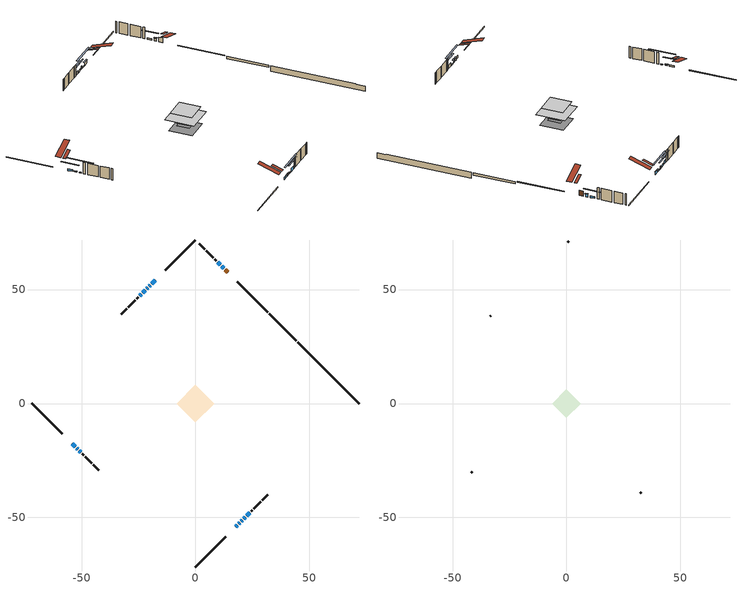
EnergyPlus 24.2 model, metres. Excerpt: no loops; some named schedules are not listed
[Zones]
conditioned space
 floor adiabatic (Floor2 construction): -3.55,0 0,3.55 3.55,0 0,-3.55 z0.35
 floor adiabatic (AdiabaticFloorConstruction): -8.25,0 0,8.25 8.25,0 0,-8.25 z2.79
 floor foundation (Slab1 construction): -6.71,0.05 -0.05,6.71 6.71,-0.05 0.05,-6.71 z-2.13
 floor foundation (Slab2 construction): -3.55,0 0,3.55 3.55,0 0,-3.55 z-0.65
 wall outside (RimJoist1 construction): 0,-71.76 13.33,-58.44 / -71.76,0 -58.44,-13.33 / 0,71.76 -13.33,58.44 / 31.76,40.01 18.43,53.34 z0.35:0.65
 wall outside (AdiabaticWallConstruction 1): 14.09,57.68 12.96,58.8 z0.35:2.38
 wall outside (AdiabaticWallConstruction): 17.67,-54.1 18.26,-53.5 / -20.99,50.77 -21.29,50.47 z0.35:1.57; -54.1,-17.67 -52.8,-18.96 / 10.97,60.8 9.67,62.09 z0.35:1.04; 12.31,59.46 11.62,60.14 / -17.67,54.1 -19.13,52.64 z0.35:1.49; 18.92,-52.85 19.4,-52.36 / 20.06,-51.71 20.55,-51.22 z0.35:1.27; -52.15,-19.62 -51.59,-20.18 / -19.78,51.98 -20.34,51.42 / 21.2,-50.56 21.76,-50 / -50.93,-20.83 -50.37,-21.39 z0.35:0.71; -21.95,49.82 -23.24,48.52 z0.35:1.09; -23.9,47.87 -24.55,47.22 / 22.42,-49.35 23.71,-48.06 z0.35:1.72
 wall outside (Wall1 construction): 24.37,-47.4 24.93,-46.83 / -49.72,-22.05 -49.15,-22.61 / -25.2,46.56 -25.77,46 / 9.02,62.75 8.45,63.31 z0.35:5.23
 wall outside (Wall2 construction): 25.59,-46.18 28.59,-43.18 / -48.5,-23.27 -45.5,-26.27 / -26.42,45.34 -29.42,42.34 / 7.8,63.97 4.8,66.97 z0.35:5.23
 wall outside (Wall3 construction): 29.24,-42.52 31.71,-40.06 / -44.84,-26.93 -42.38,-29.39 / -30.08,41.68 -32.54,39.22 / 4.14,67.63 1.68,70.09 z0.35:5.23
 wall foundation (FoundationWall1 construction): 44.92,26.84,-2.13 44.92,26.84,0.31 69.08,2.68,0.31 69.08,2.68,0.09 71.76,0,0.09 71.76,0,-2.13
 wall foundation (FoundationWall2 construction): 44.27,27.5 32.41,39.35 z-0.65:0.35
 window (WindowConstruction 10): 17.67,-54.09 18.26,-53.5 z0.35:1.57
 window (WindowConstruction 4): -54.09,-17.67 -52.8,-18.96 z0.35:1.04
 window (WindowConstruction 5): 12.31,59.46 11.62,60.14 z0.35:1.49
 window (WindowConstruction 6): -17.67,54.09 -19.13,52.64 z0.35:1.49
 window (WindowConstruction 7): 18.92,-52.85 19.4,-52.36 z0.35:1.26
 window (WindowConstruction 8): 20.06,-51.7 20.55,-51.22 z0.35:1.26
 window (WindowConstruction 9): -52.14,-19.62 -51.59,-20.18 z0.35:0.71
 window (WindowConstruction 12): -19.78,51.98 -20.34,51.43 z0.35:0.71
 window (WindowConstruction 13): 21.2,-50.56 21.76,-50.01 z0.35:0.71
 window (WindowConstruction 14): -50.93,-20.83 -50.37,-21.39 z0.35:0.71
 window (WindowConstruction 11): -21,50.77 -21.29,50.47 z0.35:1.57
 window (WindowConstruction): 10.97,60.8 9.67,62.09 z0.35:1.04
 window (WindowConstruction 1): -21.95,49.82 -23.24,48.52 z0.35:1.09
 window (WindowConstruction 2): -23.9,47.87 -24.55,47.22 z0.35:1.72
 window (WindowConstruction 3): 22.42,-49.35 23.71,-48.06 z0.35:1.72
 door (Door): 14.09,57.68 12.96,58.8 z0.35:2.38
 ceiling adiabatic (AdiabaticFloorConstruction): 0,-8.25 8.25,0 0,8.25 -8.25,0 z2.79
 roof outside (Roof2 construction): 17.01,-54.75,5.23 14.01,-51.75,6.64 13.22,-52.54,6.64 16.22,-55.54,5.23; -54.75,-17.01,5.23 -51.75,-14.01,6.64 -52.54,-13.22,6.64 -55.54,-16.22,5.23; -17.01,54.75,5.23 -14.01,51.75,6.64 -13.22,52.54,6.64 -16.22,55.54,5.23; 14.74,57.02,5.23 11.74,54.02,6.64 12.53,53.23,6.64 15.53,56.23,5.23
attic - vented
 floor to conditioned space (Floor1 construction Reversed): -6.16,0 0,6.16 6.16,0 0,-6.16 z5.23
 wall outside (Wall4 construction): 32.36,-39.4 32.73,-39.04 / -41.72,-30.05 -41.36,-30.41 / -33.2,38.56 -33.56,38.2 / 1.02,70.75 0.66,71.11 z0.35:5.23
 roof outside (Roof1 construction): 15.57,-56.2,5.23 9.56,-50.2,8.06 7.98,-51.78,8.06 13.98,-57.78,5.23; -56.2,-15.57,5.23 -50.2,-9.56,8.06 -51.78,-7.98,8.06 -57.78,-13.98,5.23; -15.57,56.2,5.23 -9.56,50.2,8.06 -7.98,51.78,8.06 -13.98,57.78,5.23; 16.19,55.57,5.23 10.19,49.57,8.06 11.77,47.99,8.06 17.77,53.99,5.23
shading: -50.93,-20.83 -55.96,-15.8 -56.25,-16.09 -51.23,-21.12 z3.68; 11.48,60.28 12.45,59.32 12.74,59.61 11.77,60.57 z1.69; -19.27,52.5 -17.53,54.24 -17.82,54.53 -19.56,52.79 z1.69; 19.55,-52.22 18.78,-52.99 19.07,-53.28 19.84,-52.51 z1.47; 20.69,-51.08 19.92,-51.85 20.21,-52.14 20.98,-51.37 z1.47; -51.45,-20.32 -52.29,-19.48 -52.58,-19.77 -51.74,-20.61 z0.91; -23.93,47.83 -16.19,55.58 -16.48,55.87 -24.22,48.12 z5.79; 25.35,-46.41 17.61,-54.16 17.9,-54.45 25.64,-46.7 z5.79; -46.78,-24.98 -54.52,-17.24 -54.82,-17.53 -47.07,-25.27 z5.79; 7.81,63.96 12.83,58.93 13.13,59.22 8.1,64.25 z3.68; -25.11,46.66 -20.08,51.68 -20.37,51.97 -25.4,46.95 z3.73; -26.41,45.35 -22.03,49.73 -22.32,50.02 -26.7,45.64 z4.36; 25.58,-46.19 20.55,-51.22 20.84,-51.51 25.87,-46.48 z4.36
[Building]
Building 1: Terrain=Suburbs
[Site:Location]
Cranbrook AP_BC: Latitude {deg}=49.61; Longitude {deg}=-115.78; Time Zone {hr}=-8; Elevation {m}=940; Keep Site Location Information=Yes
[Site:GroundTemperature:Shallow]
1.83125, -0.076248, -0.229007, 0.676197, 4.31009, 7.92705, 11.0628, 13.0492, 13.2179, 11.6023, 8.54657, 5.04056
[Site:WaterMainsTemperature]
Calculation Method=Schedule; Temperature Schedule=mains temperature schedule
[Material] Roughness=Rough; Thermal Absorptance=0.9
Name | Thickness {m} | Conductivity {W/m-K} | Density {kg/m3} | Specific Heat {J/kg-K} | Solar Absorptance | Visible Absorptance
asphalt or fiberglass shingles | 0.00635 | 0.162714 | 1121.4 | 1465.45 | 0.4 | 0.4
ceiling loosefill ins | 0.0846667 | 0.0480833 | 16.02 | 1046.75 | 0.7 | 0.7
ceiling stud and cavity | 0.1397 | 0.0974658 | 65.682 | 1177.47 | 0.7 | 0.7
concrete 4.0 in. | 0.1016 | 1.803125 | 2242.8 | 837.4 | 0.7 | 0.7
concrete 8.0 in. | 0.2032 | 1.803125 | 2242.8 | 837.4 | 0.7 | 0.7
door material | 0.04445 | 0.327969 | 512.64 | 1214.23 | 0.7 | 0.7
exterior vertical ins | 0.0524952 | 0.029427 | 32.04 | 1214.23 | 0.7 | 0.7
exterior vertical ins 1 | 0.00761714 | 0.029427 | 32.04 | 1214.23 | 0.7 | 0.7
floor covering | 0.0127 | 9.015625 | 54.468 | 1339.84 | 0.6 | 0.6
floor covering 1 | 0.0127 | 0.0433444 | 54.468 | 1339.84 | 0.6 | 0.6
floor rigid ins; wall rigid ins | 0.512978 | 0.029427 | 32.04 | 1214.23 | 0.7 | 0.7
floor stud and cavity | 0.0889 | 0.621767 | 50.32683 | 1063.81 | 0.7 | 0.7
floor stud and cavity 1 | 0.1397 | 1.75129 | 37.0049 | 1207.88 | 0.7 | 0.7
furniture material conditioned space 1 | 0.1524 | 0.115458 | 640.8 | 1214.23 | 0.6 | 0.6
gypsum board | 0.0127 | 0.160291 | 801 | 837.4 | 0.6 | 0.6
gypsum board 1 | 0.0127 | 0.160291 | 801 | 837.4 | 0.7 | 0.7
osb sheathing 0.5 in. | 0.0127 | 0.115458 | 512.64 | 1214.23 | 0.7 | 0.7
osb sheathing 0.75 in. | 0.01905 | 0.115458 | 512.64 | 1214.23 | 0.7 | 0.7
rim joist stud and cavity | 0.0508 | 0.177588 | 50.32683 | 1063.81 | 0.6 | 0.6
roof rigid ins | 0.051816 | 0.029427 | 32.04 | 1214.23 | 0.7 | 0.7
roof stud and cavity | 0.2032 | 0.775623 | 78.34581 | 1123.46 | 0.7 | 0.7
slab rigid ins | 0.00569613 | 0.029427 | 32.04 | 1214.23 | 0.7 | 0.7
wall stud and cavity | 0.1397 | 0.0817079 | 139.0536 | 1170.24 | 0.7 | 0.7
wall stud and cavity 1 | 0.1397 | 0.0788651 | 139.0536 | 1170.24 | 0.7 | 0.7
wall stud and cavity 2 | 0.1397 | 0.0794177 | 139.0536 | 1170.24 | 0.7 | 0.7
wall stud and cavity 3 | 0.0889 | 6.9971 | 50.32683 | 1063.81 | 0.6 | 0.6
wall stud and cavity 4 | 0.0889 | 0.380278 | 52.3479 | 1209.89 | 0.7 | 0.7
wall stud and cavity 5 | 0.0889 | 0.391764 | 83.0341 | 1211.67 | 0.7 | 0.7
wood siding | 0.0254 | 0.102417 | 544.68 | 1172.36 | 0.4 | 0.4
wood siding 1 | 0.00254 | 0.102417 | 544.68 | 1172.36 | 0.4 | 0.4
wood siding 2; wood siding 3; wood siding 4 | 0.0254 | 0.102417 | 544.68 | 1172.36 | 0.7 | 0.7
[WindowMaterial:SimpleGlazingSystem]
Name | U-Factor {W/m2-K} | Solar Heat Gain Coefficient
WindowMaterial | 2.54261 | 0.58
WindowMaterial 1 | 2.53182 | 0.58
WindowMaterial 2 | 2.46198 | 0.61
WindowMaterial 3 | 2.85831 | 0.62
WindowMaterial 4 | 2.59314 | 0.56
WindowMaterial 5 | 2.52046 | 0.59
WindowMaterial 6 | 2.305268 | 0.58
WindowMaterial 7 | 2.702728 | 0.5
WindowMaterial 8 | 6.76988 | 0.73
[Construction]
AdiabaticFloorConstruction: floor stud and cavity 1, floor rigid ins, osb sheathing 0.75 in., floor covering 1
AdiabaticWallConstruction: wood siding 3, wall rigid ins, wall stud and cavity 4, gypsum board
AdiabaticWallConstruction 1: wood siding 4, wall rigid ins, wall stud and cavity 4, gypsum board
Door: door material
Floor1 construction Reversed: gypsum board, ceiling stud and cavity, ceiling loosefill ins
Floor2 construction: floor stud and cavity, floor covering
FoundationWall1 construction; FoundationWall2 construction: concrete 8.0 in., gypsum board 1
furniture construction conditioned space 1: furniture material conditioned space 1
PartitionWallConstruction: gypsum board, wall stud and cavity 5, gypsum board
RimJoist1 construction: wood siding 2, rim joist stud and cavity
Roof1 construction: asphalt or fiberglass shingles
Roof2 construction: asphalt or fiberglass shingles, roof rigid ins, osb sheathing 0.75 in., roof stud and cavity, gypsum board
Slab1 construction: slab rigid ins, concrete 4.0 in.
Slab2 construction: concrete 4.0 in.
Wall1 construction: wood siding, osb sheathing 0.5 in., wall stud and cavity, gypsum board
Wall2 construction: wood siding, osb sheathing 0.5 in., wall stud and cavity 1, gypsum board
Wall3 construction: wood siding, osb sheathing 0.5 in., wall stud and cavity 2, gypsum board
Wall4 construction: wood siding 1, wall stud and cavity 3
WindowConstruction; WindowConstruction 7: WindowMaterial
WindowConstruction 1: WindowMaterial 1
WindowConstruction 10; WindowConstruction 11: WindowMaterial 8
WindowConstruction 12; WindowConstruction 13; WindowConstruction 14; WindowConstruction 9: WindowMaterial 7
WindowConstruction 2; WindowConstruction 3: WindowMaterial 2
WindowConstruction 4: WindowMaterial 3
WindowConstruction 5: WindowMaterial 4
WindowConstruction 6: WindowMaterial 5
WindowConstruction 8: WindowMaterial 6
[Zone] Multiplier=1; Part of Total Floor Area=Yes
Name | Volume {m3}
attic - vented | 34.8851
conditioned space | 551.6
[Space]
Name | Zone | Volume {m3}
attic - vented 1 | attic - vented | 34.8851
conditioned space 1 | conditioned space | 551.6
[ZoneInfiltration:EffectiveLeakageArea]
infil attic - vented 1: Zone or Space=attic - vented 1; Schedule=Always On Discrete; Effective Air Leakage Area {cm2}=2988.2; Stack Coefficient=0.000535879; Wind Coefficient=1.56406e-05
[ZoneMixing]
whole house fan mix: Zone or Space=attic - vented; Schedule=Always On Continuous; Design Flow Rate Calculation Method=Flow/Zone; Design Flow Rate {m3/s}=0; Source Zone or Space=conditioned space
[SurfaceProperty:ExposedFoundationPerimeter] Exposed Perimeter Calculation Method=TotalExposedPerimeter
Name | Total Exposed Perimeter {m}
Slab1 | 37.959
Slab2 | 16.764
[InternalMass] Zone or ZoneList=conditioned space; Space or SpaceList=conditioned space 1
Name | Construction | Surface Area {m2}
furniture mass conditioned space 1 | furniture construction conditioned space 1 | 110.66
partition wall mass | PartitionWallConstruction | 251.4
[Lights]
interior lighting: Zone or ZoneList or Space or SpaceList=conditioned space 1; Schedule=interior lighting schedule; Design Level Calculation Method=LightingLevel; Lighting Level {W}=343.2; Return Air Fraction=0; Fraction Radiant=0.6; Fraction Visible=0.2; Fraction Replaceable=1
[People]
occupants: Zone or ZoneList or Space or SpaceList=conditioned space 1; Number of People Schedule=occupants schedule; Number of People Calculation Method=People; Number of People=3; Fraction Radiant=0.314171; Sensible Heat Fraction=0.56303; Activity Level Schedule=occupants activity schedule; Carbon Dioxide Generation Rate {m3/s-W}=0; Enable ASHRAE 55 Comfort Warnings=No; Mean Radiant Temperature Calculation Type=EnclosureAveraged
[ElectricEquipment] Zone or ZoneList or Space or SpaceList=conditioned space 1; Design Level Calculation Method=EquipmentLevel
Name | Schedule | Design Level {W} | Fraction Latent | Fraction Radiant | Fraction Lost
clothes dryer | clothes dryer schedule | 140.772 | 0.015 | 0.081 | 0.85
clothes washer | clothes washer schedule | 32.1985 | 0.03 | 0.162 | 0.7
cooking range | cooking range schedule | 215.147 | 0.08 | 0.432 | 0.2
dishwasher | dishwasher schedule | 66.8632 | 0.3 | 0.18 | 0.4
fridge | fridge schedule | 72.9452 | 0 | 0.6 | 0
mech vent house fan | mech vent house fan schedule | 0.95 | 0 | 0 | 1
mech vent house fan cfis | mech vent house fan cfis schedule | 0 | 0 | 0 | 0
misc plug loads | misc plug loads schedule | 494.7 | 0.045 | 0.513 | 0.1
whole house fan | Always On Discrete | 0 | 0 | 0 | 1
[OtherEquipment] Zone or ZoneList or Space or SpaceList=conditioned space 1; Design Level Calculation Method=EquipmentLevel
Name | Fuel Type | Schedule | Design Level {W} | Fraction Latent | Fraction Radiant | Fraction Lost
clothes dryer 1 | Electricity | clothes dryer schedule | 0 | 0.015 | 0.081 | 0.85
cooking range 1 | Electricity | cooking range schedule | 0 | 0.08 | 0.432 | 0.2
general water use latent | None | general water use schedule | 62.594 | 1 | 0 | 0
general water use sensible | None | general water use schedule | -61.6891 | 0 | 0.6 | 0
mech vent house fan latent load | None | Always On Discrete | 0 | 1 | 0 | 0
mech vent house fan sensible load | None | Always On Discrete | 0 | 0 | 0 | 0
water heater energy adjustment1 | NaturalGas | Always On Discrete | 0.01 | 0 | 0 | 1
[ZoneInfiltration:DesignFlowRate] Zone or ZoneList or Space or SpaceList=conditioned space 1; Schedule=Always On Discrete; Design Flow Rate Calculation Method=Flow/Zone; Design Flow Rate {m3/s}=0
infil flow; natural vent flow; whole house fan flow
[Foundation:Kiva] Initial Indoor Air Temperature {C}=18; Wall Depth Below Slab {m}=0.2032; Custom Block X Position 1 {m}=0.2159; Custom Block Z Position 1 {m}=0
Name | Wall Height Above Grade {m} | Custom Block Material Name 1 | Custom Block Depth 1 {m}
Foundation Kiva 1 | 0.309982 | exterior vertical ins | 2.43998
Foundation Kiva 2 | 0.350002 | exterior vertical ins 1 | 0.999988
[Foundation:Kiva:Settings]
Soil Conductivity {W/m-K}=0.849921; Soil Density {kg/m3}=1842.3; Soil Specific Heat {J/kg-K}=418.7; Ground Solar Absorptivity=0.9; Ground Thermal Absorptivity=0.9; Ground Surface Roughness {m}=0.03; Far-Field Width {m}=40; Deep-Ground Boundary Condition=ZeroFlux; Deep-Ground Depth {m}=40; Minimum Cell Dimension {m}=0.2; Maximum Cell Growth Coefficient=3; Simulation Timestep=Timestep
[Exterior:Lights]
exterior lighting: Schedule=exterior lighting schedule; Design Level {W}=75.6
[Schedule:Constant]
Name | Hourly Value
Always On Continuous; mech vent house fan schedule; mech vent house fan cfis schedule; Always On Discrete | 1
occupants activity schedule | 117.228
fridge schedule | 0
[Schedule:Week:Daily]
interior lighting schedule Week Rule - Jan1-Jan27: interior lighting schedule day, interior lighting schedule day, interior lighting schedule day, interior lighting schedule day, interior lighting schedule day, interior lighting schedule day, interior lighting schedule day, interior lighting schedule default day, interior lighting schedule default day, interior lighting schedule default day, interior lighting schedule default day, interior lighting schedule default day
interior lighting schedule Week Rule - Jan28-Feb3: interior lighting schedule day, interior lighting schedule day, interior lighting schedule day, interior lighting schedule day, interior lighting schedule day 1, interior lighting schedule day 1, interior lighting schedule day 1, interior lighting schedule default day, interior lighting schedule default day, interior lighting schedule default day, interior lighting schedule default day, interior lighting schedule default day
interior lighting schedule Week Rule - Feb4-Feb24: interior lighting schedule day 1, interior lighting schedule day 1, interior lighting schedule day 1, interior lighting schedule day 1, interior lighting schedule day 1, interior lighting schedule day 1, interior lighting schedule day 1, interior lighting schedule default day, interior lighting schedule default day, interior lighting schedule default day, interior lighting schedule default day, interior lighting schedule default day
interior lighting schedule Week Rule - Feb25-Mar3: interior lighting schedule day 1, interior lighting schedule day 1, interior lighting schedule day 1, interior lighting schedule day 1, interior lighting schedule day 2, interior lighting schedule day 2, interior lighting schedule day 2, interior lighting schedule default day, interior lighting schedule default day, interior lighting schedule default day, interior lighting schedule default day, interior lighting schedule default day
interior lighting schedule Week Rule - Mar4-Mar31: interior lighting schedule day 2, interior lighting schedule day 2, interior lighting schedule day 2, interior lighting schedule day 2, interior lighting schedule day 2, interior lighting schedule day 2, interior lighting schedule day 2, interior lighting schedule default day, interior lighting schedule default day, interior lighting schedule default day, interior lighting schedule default day, interior lighting schedule default day
interior lighting schedule Week Rule - Apr1-Apr28: interior lighting schedule day 3, interior lighting schedule day 3, interior lighting schedule day 3, interior lighting schedule day 3, interior lighting schedule day 3, interior lighting schedule day 3, interior lighting schedule day 3, interior lighting schedule default day, interior lighting schedule default day, interior lighting schedule default day, interior lighting schedule default day, interior lighting schedule default day
interior lighting schedule Week Rule - Apr29-May5: interior lighting schedule day 3, interior lighting schedule day 3, interior lighting schedule day 4, interior lighting schedule day 4, interior lighting schedule day 4, interior lighting schedule day 4, interior lighting schedule day 4, interior lighting schedule default day, interior lighting schedule default day, interior lighting schedule default day, interior lighting schedule default day, interior lighting schedule default day
interior lighting schedule Week Rule - May6-May26: interior lighting schedule day 4, interior lighting schedule day 4, interior lighting schedule day 4, interior lighting schedule day 4, interior lighting schedule day 4, interior lighting schedule day 4, interior lighting schedule day 4, interior lighting schedule default day, interior lighting schedule default day, interior lighting schedule default day, interior lighting schedule default day, interior lighting schedule default day
interior lighting schedule Week Rule - May27-Jun2: interior lighting schedule day 4, interior lighting schedule day 4, interior lighting schedule day 4, interior lighting schedule day 4, interior lighting schedule day 4, interior lighting schedule day 5, interior lighting schedule day 5, interior lighting schedule default day, interior lighting schedule default day, interior lighting schedule default day, interior lighting schedule default day, interior lighting schedule default day
interior lighting schedule Week Rule - Jun3-Jun30: interior lighting schedule day 5, interior lighting schedule day 5, interior lighting schedule day 5, interior lighting schedule day 5, interior lighting schedule day 5, interior lighting schedule day 5, interior lighting schedule day 5, interior lighting schedule default day, interior lighting schedule default day, interior lighting schedule default day, interior lighting schedule default day, interior lighting schedule default day
interior lighting schedule Week Rule - Jul1-Jul28: interior lighting schedule day 6, interior lighting schedule day 6, interior lighting schedule day 6, interior lighting schedule day 6, interior lighting schedule day 6, interior lighting schedule day 6, interior lighting schedule day 6, interior lighting schedule default day, interior lighting schedule default day, interior lighting schedule default day, interior lighting schedule default day, interior lighting schedule default day
interior lighting schedule Week Rule - Jul29-Aug4: interior lighting schedule day 6, interior lighting schedule day 6, interior lighting schedule day 6, interior lighting schedule day 7, interior lighting schedule day 7, interior lighting schedule day 7, interior lighting schedule day 7, interior lighting schedule default day, interior lighting schedule default day, interior lighting schedule default day, interior lighting schedule default day, interior lighting schedule default day
interior lighting schedule Week Rule - Aug5-Aug25: interior lighting schedule day 7, interior lighting schedule day 7, interior lighting schedule day 7, interior lighting schedule day 7, interior lighting schedule day 7, interior lighting schedule day 7, interior lighting schedule day 7, interior lighting schedule default day, interior lighting schedule default day, interior lighting schedule default day, interior lighting schedule default day, interior lighting schedule default day
interior lighting schedule Week Rule - Aug26-Sep1: interior lighting schedule day 7, interior lighting schedule day 7, interior lighting schedule day 7, interior lighting schedule day 7, interior lighting schedule day 7, interior lighting schedule day 7, interior lighting schedule day 8, interior lighting schedule default day, interior lighting schedule default day, interior lighting schedule default day, interior lighting schedule default day, interior lighting schedule default day
interior lighting schedule Week Rule - Sep2-Sep29: interior lighting schedule day 8, interior lighting schedule day 8, interior lighting schedule day 8, interior lighting schedule day 8, interior lighting schedule day 8, interior lighting schedule day 8, interior lighting schedule day 8, interior lighting schedule default day, interior lighting schedule default day, interior lighting schedule default day, interior lighting schedule default day, interior lighting schedule default day
interior lighting schedule Week Rule - Sep30-Oct6: interior lighting schedule day 8, interior lighting schedule day 9, interior lighting schedule day 9, interior lighting schedule day 9, interior lighting schedule day 9, interior lighting schedule day 9, interior lighting schedule day 9, interior lighting schedule default day, interior lighting schedule default day, interior lighting schedule default day, interior lighting schedule default day, interior lighting schedule default day
interior lighting schedule Week Rule - Oct7-Oct27: interior lighting schedule day 9, interior lighting schedule day 9, interior lighting schedule day 9, interior lighting schedule day 9, interior lighting schedule day 9, interior lighting schedule day 9, interior lighting schedule day 9, interior lighting schedule default day, interior lighting schedule default day, interior lighting schedule default day, interior lighting schedule default day, interior lighting schedule default day
interior lighting schedule Week Rule - Oct28-Nov3: interior lighting schedule day 9, interior lighting schedule day 9, interior lighting schedule day 9, interior lighting schedule day 9, interior lighting schedule day 10, interior lighting schedule day 10, interior lighting schedule day 10, interior lighting schedule default day, interior lighting schedule default day, interior lighting schedule default day, interior lighting schedule default day, interior lighting schedule default day
interior lighting schedule Week Rule - Nov4-Nov24: interior lighting schedule day 10, interior lighting schedule day 10, interior lighting schedule day 10, interior lighting schedule day 10, interior lighting schedule day 10, interior lighting schedule day 10, interior lighting schedule day 10, interior lighting schedule default day, interior lighting schedule default day, interior lighting schedule default day, interior lighting schedule default day, interior lighting schedule default day
interior lighting schedule Week Rule - Nov25-Dec1: interior lighting schedule day 10, interior lighting schedule day 10, interior lighting schedule day 10, interior lighting schedule day 10, interior lighting schedule day 10, interior lighting schedule day 10, interior lighting schedule day 11, interior lighting schedule default day, interior lighting schedule default day, interior lighting schedule default day, interior lighting schedule default day, interior lighting schedule default day
interior lighting schedule Week Rule - Dec2-Dec31: interior lighting schedule day 11, interior lighting schedule day 11, interior lighting schedule day 11, interior lighting schedule day 11, interior lighting schedule day 11, interior lighting schedule day 11, interior lighting schedule day 11, interior lighting schedule default day, interior lighting schedule default day, interior lighting schedule default day, interior lighting schedule default day, interior lighting schedule default day
occupants schedule Week Rule - Jan1-Dec31: occupants schedule day, occupants schedule day, occupants schedule day, occupants schedule day, occupants schedule day, occupants schedule day, occupants schedule day, occupants schedule default day, occupants schedule default day, occupants schedule default day, occupants schedule default day, occupants schedule default day
clothes dryer schedule Week Rule - Jan1-Dec31: clothes dryer schedule day, clothes dryer schedule day, clothes dryer schedule day, clothes dryer schedule day, clothes dryer schedule day, clothes dryer schedule day, clothes dryer schedule day, clothes dryer schedule default day, clothes dryer schedule default day, clothes dryer schedule default day, clothes dryer schedule default day, clothes dryer schedule default day
clothes washer schedule Week Rule - Jan1-Dec31: clothes washer schedule day, clothes washer schedule day, clothes washer schedule day, clothes washer schedule day, clothes washer schedule day, clothes washer schedule day, clothes washer schedule day, clothes washer schedule default day, clothes washer schedule default day, clothes washer schedule default day, clothes washer schedule default day, clothes washer schedule default day
cooking range schedule Week Rule - Jan1-Dec31: cooking range schedule day, cooking range schedule day, cooking range schedule day, cooking range schedule day, cooking range schedule day, cooking range schedule day, cooking range schedule day, cooking range schedule default day, cooking range schedule default day, cooking range schedule default day, cooking range schedule default day, cooking range schedule default day
dishwasher schedule Week Rule - Jan1-Dec31: dishwasher schedule day, dishwasher schedule day, dishwasher schedule day, dishwasher schedule day, dishwasher schedule day, dishwasher schedule day, dishwasher schedule day, dishwasher schedule default day, dishwasher schedule default day, dishwasher schedule default day, dishwasher schedule default day, dishwasher schedule default day
misc plug loads schedule Week Rule - Jan1-Dec31: misc plug loads schedule day, misc plug loads schedule day, misc plug loads schedule day, misc plug loads schedule day, misc plug loads schedule day, misc plug loads schedule day, misc plug loads schedule day, misc plug loads schedule default day, misc plug loads schedule default day, misc plug loads schedule default day, misc plug loads schedule default day, misc plug loads schedule default day
general water use schedule Week Rule - Jan1-Dec31: general water use schedule day, general water use schedule day, general water use schedule day, general water use schedule day, general water use schedule day, general water use schedule day, general water use schedule day, general water use schedule default day, general water use schedule default day, general water use schedule default day, general water use schedule default day, general water use schedule default day
exterior lighting schedule Week Rule - Jan1-Jan27: exterior lighting schedule day, exterior lighting schedule day, exterior lighting schedule day, exterior lighting schedule day, exterior lighting schedule day, exterior lighting schedule day, exterior lighting schedule day, exterior lighting schedule default day, exterior lighting schedule default day, exterior lighting schedule default day, exterior lighting schedule default day, exterior lighting schedule default day
exterior lighting schedule Week Rule - Jan28-Feb3: exterior lighting schedule day, exterior lighting schedule day, exterior lighting schedule day, exterior lighting schedule day, exterior lighting schedule day 1, exterior lighting schedule day 1, exterior lighting schedule day 1, exterior lighting schedule default day, exterior lighting schedule default day, exterior lighting schedule default day, exterior lighting schedule default day, exterior lighting schedule default day
exterior lighting schedule Week Rule - Feb4-Feb24: exterior lighting schedule day 1, exterior lighting schedule day 1, exterior lighting schedule day 1, exterior lighting schedule day 1, exterior lighting schedule day 1, exterior lighting schedule day 1, exterior lighting schedule day 1, exterior lighting schedule default day, exterior lighting schedule default day, exterior lighting schedule default day, exterior lighting schedule default day, exterior lighting schedule default day
exterior lighting schedule Week Rule - Feb25-Mar3: exterior lighting schedule day 1, exterior lighting schedule day 1, exterior lighting schedule day 1, exterior lighting schedule day 1, exterior lighting schedule day 2, exterior lighting schedule day 2, exterior lighting schedule day 2, exterior lighting schedule default day, exterior lighting schedule default day, exterior lighting schedule default day, exterior lighting schedule default day, exterior lighting schedule default day
exterior lighting schedule Week Rule - Mar4-Mar31: exterior lighting schedule day 2, exterior lighting schedule day 2, exterior lighting schedule day 2, exterior lighting schedule day 2, exterior lighting schedule day 2, exterior lighting schedule day 2, exterior lighting schedule day 2, exterior lighting schedule default day, exterior lighting schedule default day, exterior lighting schedule default day, exterior lighting schedule default day, exterior lighting schedule default day
exterior lighting schedule Week Rule - Apr1-Apr28: exterior lighting schedule day 3, exterior lighting schedule day 3, exterior lighting schedule day 3, exterior lighting schedule day 3, exterior lighting schedule day 3, exterior lighting schedule day 3, exterior lighting schedule day 3, exterior lighting schedule default day, exterior lighting schedule default day, exterior lighting schedule default day, exterior lighting schedule default day, exterior lighting schedule default day
exterior lighting schedule Week Rule - Apr29-May5: exterior lighting schedule day 3, exterior lighting schedule day 3, exterior lighting schedule day 4, exterior lighting schedule day 4, exterior lighting schedule day 4, exterior lighting schedule day 4, exterior lighting schedule day 4, exterior lighting schedule default day, exterior lighting schedule default day, exterior lighting schedule default day, exterior lighting schedule default day, exterior lighting schedule default day
exterior lighting schedule Week Rule - May6-May26: exterior lighting schedule day 4, exterior lighting schedule day 4, exterior lighting schedule day 4, exterior lighting schedule day 4, exterior lighting schedule day 4, exterior lighting schedule day 4, exterior lighting schedule day 4, exterior lighting schedule default day, exterior lighting schedule default day, exterior lighting schedule default day, exterior lighting schedule default day, exterior lighting schedule default day
exterior lighting schedule Week Rule - May27-Jun2: exterior lighting schedule day 4, exterior lighting schedule day 4, exterior lighting schedule day 4, exterior lighting schedule day 4, exterior lighting schedule day 4, exterior lighting schedule day 5, exterior lighting schedule day 5, exterior lighting schedule default day, exterior lighting schedule default day, exterior lighting schedule default day, exterior lighting schedule default day, exterior lighting schedule default day
exterior lighting schedule Week Rule - Jun3-Jun30: exterior lighting schedule day 5, exterior lighting schedule day 5, exterior lighting schedule day 5, exterior lighting schedule day 5, exterior lighting schedule day 5, exterior lighting schedule day 5, exterior lighting schedule day 5, exterior lighting schedule default day, exterior lighting schedule default day, exterior lighting schedule default day, exterior lighting schedule default day, exterior lighting schedule default day
exterior lighting schedule Week Rule - Jul1-Jul28: exterior lighting schedule day 6, exterior lighting schedule day 6, exterior lighting schedule day 6, exterior lighting schedule day 6, exterior lighting schedule day 6, exterior lighting schedule day 6, exterior lighting schedule day 6, exterior lighting schedule default day, exterior lighting schedule default day, exterior lighting schedule default day, exterior lighting schedule default day, exterior lighting schedule default day
exterior lighting schedule Week Rule - Jul29-Aug4: exterior lighting schedule day 6, exterior lighting schedule day 6, exterior lighting schedule day 6, exterior lighting schedule day 7, exterior lighting schedule day 7, exterior lighting schedule day 7, exterior lighting schedule day 7, exterior lighting schedule default day, exterior lighting schedule default day, exterior lighting schedule default day, exterior lighting schedule default day, exterior lighting schedule default day
exterior lighting schedule Week Rule - Aug5-Aug25: exterior lighting schedule day 7, exterior lighting schedule day 7, exterior lighting schedule day 7, exterior lighting schedule day 7, exterior lighting schedule day 7, exterior lighting schedule day 7, exterior lighting schedule day 7, exterior lighting schedule default day, exterior lighting schedule default day, exterior lighting schedule default day, exterior lighting schedule default day, exterior lighting schedule default day
exterior lighting schedule Week Rule - Aug26-Sep1: exterior lighting schedule day 7, exterior lighting schedule day 7, exterior lighting schedule day 7, exterior lighting schedule day 7, exterior lighting schedule day 7, exterior lighting schedule day 7, exterior lighting schedule day 8, exterior lighting schedule default day, exterior lighting schedule default day, exterior lighting schedule default day, exterior lighting schedule default day, exterior lighting schedule default day
exterior lighting schedule Week Rule - Sep2-Sep29: exterior lighting schedule day 8, exterior lighting schedule day 8, exterior lighting schedule day 8, exterior lighting schedule day 8, exterior lighting schedule day 8, exterior lighting schedule day 8, exterior lighting schedule day 8, exterior lighting schedule default day, exterior lighting schedule default day, exterior lighting schedule default day, exterior lighting schedule default day, exterior lighting schedule default day
exterior lighting schedule Week Rule - Sep30-Oct6: exterior lighting schedule day 8, exterior lighting schedule day 9, exterior lighting schedule day 9, exterior lighting schedule day 9, exterior lighting schedule day 9, exterior lighting schedule day 9, exterior lighting schedule day 9, exterior lighting schedule default day, exterior lighting schedule default day, exterior lighting schedule default day, exterior lighting schedule default day, exterior lighting schedule default day
[Schedule:Year]
interior lighting schedule: interior lighting schedule Week Rule - Jan1-Jan27, 1, 1, 1, 27, interior lighting schedule Week Rule - Jan28-Feb3, 1, 28, 2, 3, interior lighting schedule Week Rule - Feb4-Feb24, 2, 4, 2, 24, interior lighting schedule Week Rule - Feb25-Mar3, 2, 25, 3, 3, interior lighting schedule Week Rule - Mar4-Mar31, 3, 4, 3, 31, interior lighting schedule Week Rule - Apr1-Apr28, 4, 1, 4, 28, interior lighting schedule Week Rule - Apr29-May5, 4, 29, 5, 5, interior lighting schedule Week Rule - May6-May26, 5, 6, 5, 26, interior lighting schedule Week Rule - May27-Jun2, 5, 27, 6, 2, interior lighting schedule Week Rule - Jun3-Jun30, 6, 3, 6, 30, interior lighting schedule Week Rule - Jul1-Jul28, 7, 1, 7, 28, interior lighting schedule Week Rule - Jul29-Aug4, 7, 29, 8, 4, interior lighting schedule Week Rule - Aug5-Aug25, 8, 5, 8, 25, interior lighting schedule Week Rule - Aug26-Sep1, 8, 26, 9, 1, interior lighting schedule Week Rule - Sep2-Sep29, 9, 2, 9, 29, interior lighting schedule Week Rule - Sep30-Oct6, 9, 30, 10, 6, interior lighting schedule Week Rule - Oct7-Oct27, 10, 7, 10, 27, interior lighting schedule Week Rule - Oct28-Nov3, 10, 28, 11, 3, interior lighting schedule Week Rule - Nov4-Nov24, 11, 4, 11, 24, interior lighting schedule Week Rule - Nov25-Dec1, 11, 25, 12, 1, interior lighting schedule Week Rule - Dec2-Dec31, 12, 2, 12, 31
occupants schedule: occupants schedule Week Rule - Jan1-Dec31, 1, 1, 12, 31
clothes dryer schedule: clothes dryer schedule Week Rule - Jan1-Dec31, 1, 1, 12, 31
clothes washer schedule: clothes washer schedule Week Rule - Jan1-Dec31, 1, 1, 12, 31
cooking range schedule: cooking range schedule Week Rule - Jan1-Dec31, 1, 1, 12, 31
dishwasher schedule: dishwasher schedule Week Rule - Jan1-Dec31, 1, 1, 12, 31
misc plug loads schedule: misc plug loads schedule Week Rule - Jan1-Dec31, 1, 1, 12, 31
general water use schedule: general water use schedule Week Rule - Jan1-Dec31, 1, 1, 12, 31
exterior lighting schedule: exterior lighting schedule Week Rule - Jan1-Jan27, 1, 1, 1, 27, exterior lighting schedule Week Rule - Jan28-Feb3, 1, 28, 2, 3, exterior lighting schedule Week Rule - Feb4-Feb24, 2, 4, 2, 24, exterior lighting schedule Week Rule - Feb25-Mar3, 2, 25, 3, 3, exterior lighting schedule Week Rule - Mar4-Mar31, 3, 4, 3, 31, exterior lighting schedule Week Rule - Apr1-Apr28, 4, 1, 4, 28, exterior lighting schedule Week Rule - Apr29-May5, 4, 29, 5, 5, exterior lighting schedule Week Rule - May6-May26, 5, 6, 5, 26, exterior lighting schedule Week Rule - May27-Jun2, 5, 27, 6, 2, exterior lighting schedule Week Rule - Jun3-Jun30, 6, 3, 6, 30, exterior lighting schedule Week Rule - Jul1-Jul28, 7, 1, 7, 28, exterior lighting schedule Week Rule - Jul29-Aug4, 7, 29, 8, 4, exterior lighting schedule Week Rule - Aug5-Aug25, 8, 5, 8, 25, exterior lighting schedule Week Rule - Aug26-Sep1, 8, 26, 9, 1, exterior lighting schedule Week Rule - Sep2-Sep29, 9, 2, 9, 29, exterior lighting schedule Week Rule - Sep30-Oct6, 9, 30, 10, 6, exterior lighting schedule Week Rule - Oct7-Oct27, 10, 7, 10, 27, exterior lighting schedule Week Rule - Oct28-Nov3, 10, 28, 11, 3, exterior lighting schedule Week Rule - Nov4-Nov24, 11, 4, 11, 24, exterior lighting schedule Week Rule - Nov25-Dec1, 11, 25, 12, 1, exterior lighting schedule Week Rule - Dec2-Dec31, 12, 2, 12, 31
[Schedule:Compact]
mains temperature schedule: Through: 01/01, For: AllDays, Until: 24:00, 6.43444, Through: 01/02, For: AllDays, Until: 24:00, 6.37111, Through: 01/03, For: AllDays, Until: 24:00, 6.30889, Through: 01/04, For: AllDays, Until: 24:00, 6.24778, Through: 01/05, For: AllDays, Until: 24:00, 6.18722, Through: 01/06, For: AllDays, Until: 24:00, 6.12778, Through: 01/07, For: AllDays, Until: 24:00, 6.07, Through: 01/08, For: AllDays, Until: 24:00, 6.01278, Through: 01/09, For: AllDays, Until: 24:00, 5.95667, Through: 01/10, For: AllDays, Until: 24:00, 5.90167, Through: 01/11, For: AllDays, Until: 24:00, 5.84778, Through: 01/12, For: AllDays, Until: 24:00, 5.795, Through: 01/13, For: AllDays, Until: 24:00, 5.74389, Through: 01/14, For: AllDays, Until: 24:00, 5.69333, Through: 01/15, For: AllDays, Until: 24:00, 5.64389, Through: 01/16, For: AllDays, Until: 24:00, 5.59611, Through: 01/17, For: AllDays, Until: 24:00, 5.54944, Through: 01/18, For: AllDays, Until: 24:00, 5.50389, Through: 01/19, For: AllDays, Until: 24:00, 5.45944, Through: 01/20, For: AllDays, Until: 24:00, 5.41611, Through: 01/21, For: AllDays, Until: 24:00, 5.37444, Through: 01/22, For: AllDays, Until: 24:00, 5.33389, Through: 01/23, For: AllDays, Until: 24:00, 5.29444, Through: 01/24, For: AllDays, Until: 24:00, 5.25611, Through: 01/25, For: AllDays, Until: 24:00, 5.21944, Through: 01/26, For: AllDays, Until: 24:00, 5.18444, Through: 01/27, For: AllDays, Until: 24:00, 5.15, Through: 01/28, For: AllDays, Until: 24:00, 5.11722, Through: 01/29, For: AllDays, Until: 24:00, 5.08611, Through: 01/30, For: AllDays, Until: 24:00, 5.05611, Through: 01/31, For: AllDays, Until: 24:00, 5.02722, Through: 02/01, For: AllDays, Until: 24:00, 5, Through: 02/02, For: AllDays, Until: 24:00, 4.97389, Through: 02/03, For: AllDays, Until: 24:00, 4.94944, Through: 02/04, For: AllDays, Until: 24:00, 4.92667, Through: 02/05, For: AllDays, Until: 24:00, 4.905, Through: 02/06, For: AllDays, Until: 24:00, 4.88444, Through: 02/07, For: AllDays, Until: 24:00, 4.86556, Through: 02/08, For: AllDays, Until: 24:00, 4.84778, Through: 02/09, For: AllDays, Until: 24:00, 4.83222, Through: 02/10, For: AllDays, Until: 24:00, 4.81722, Through: 02/11, For: AllDays, Until: 24:00, 4.80389, Through: 02/12, For: AllDays, Until: 24:00, 4.79222, Through: 02/13, For: AllDays, Until: 24:00, 4.78222, Through: 02/14, For: AllDays, Until: 24:00, 4.77333, Through: 02/15, For: AllDays, Until: 24:00, 4.76556, Through: 02/16, For: AllDays, Until: 24:00, 4.76, Through: 02/17, For: AllDays, Until: 24:00, 4.75556, Through: 02/18, For: AllDays, Until: 24:00, 4.75222, Through: 02/19, For: AllDays, Until: 24:00, 4.75056, Through: 02/20, For: AllDays, Until: 24:00, 4.75056, Through: 02/21, For: AllDays, Until: 24:00, 4.75167, Through: 02/22, For: AllDays, Until: 24:00, 4.75444, Through: 02/23, For: AllDays, Until: 24:00, 4.75889, Through: 02/24, For: AllDays, Until: 24:00, 4.76444, Through: 02/25, For: AllDays, Until: 24:00, 4.77167, Through: 02/26, For: AllDays, Until: 24:00, 4.78, Through: 02/27, For: AllDays, Until: 24:00, 4.79, Through: 02/28, For: AllDays, Until: 24:00, 4.80167, Through: 03/01, For: AllDays, Until: 24:00, 4.81444, Through: 03/02, For: AllDays, Until: 24:00, 4.82889, Through: 03/03, For: AllDays, Until: 24:00, 4.84444, Through: 03/04, For: AllDays, Until: 24:00, 4.86167, Through: 03/05, For: AllDays, Until: 24:00, 4.88, Through: 03/06, For: AllDays, Until: 24:00, 4.9, Through: 03/07, For: AllDays, Until: 24:00, 4.92167, Through: 03/08, For: AllDays, Until: 24:00, 4.94444, Through: 03/09, For: AllDays, Until: 24:00, 4.96889, Through: 03/10, For: AllDays, Until: 24:00, 4.99444, Through: 03/11, For: AllDays, Until: 24:00, 5.02167, Through: 03/12, For: AllDays, Until: 24:00, 5.05, Through: 03/13, For: AllDays, Until: 24:00, 5.07944, Through: 03/14, For: AllDays, Until: 24:00, 5.11056, Through: 03/15, For: AllDays, Until: 24:00, 5.14333, Through: 03/16, For: AllDays, Until: 24:00, 5.17667, Through: 03/17, For: AllDays, Until: 24:00, 5.21222, Through: 03/18, For: AllDays, Until: 24:00, 5.24833, Through: 03/19, For: AllDays, Until: 24:00, 5.28611, Through: 03/20, For: AllDays, Until: 24:00, 5.325, Through: 03/21, For: AllDays, Until: 24:00, 5.36556, Through: 03/22, For: AllDays, Until: 24:00, 5.40722, Through: 03/23, For: AllDays, Until: 24:00, 5.45, Through: 03/24, For: AllDays, Until: 24:00, 5.49389, Through: 03/25, For: AllDays, Until: 24:00, 5.53944, Through: 03/26, For: AllDays, Until: 24:00, 5.58611, Through: 03/27, For: AllDays, Until: 24:00, 5.63389, Through: 03/28, For: AllDays, Until: 24:00, 5.68278, Through: 03/29, For: AllDays, Until: 24:00, 5.73278, Through: 03/30, For: AllDays, Until: 24:00, 5.78389, Through: 03/31, For: AllDays, Until: 24:00, 5.83667, Through: 04/01, For: AllDays, Until: 24:00, 5.89, Through: 04/02, For: AllDays, Until: 24:00, 5.945, Through: 04/03, For: AllDays, Until: 24:00, 6.00056, Through: 04/04, For: AllDays, Until: 24:00, 6.05778, Through: 04/05, For: AllDays, Until: 24:00, 6.11556, Through: 04/06, For: AllDays, Until: 24:00, 6.17444, Through: 04/07, For: AllDays, Until: 24:00, 6.23444, Through: 04/08, For: AllDays, Until: 24:00, 6.29556, Through: 04/09, For: AllDays, Until: 24:00, 6.35778, Through: 04/10, For: AllDays, Until: 24:00, 6.42056, Through: 04/11, For: AllDays, Until: 24:00, 6.48444, Through: 04/12, For: AllDays, Until: 24:00, 6.54944, Through: 04/13, For: AllDays, Until: 24:00, 6.61556, Through: 04/14, For: AllDays, Until: 24:00, 6.68222, Through: 04/15, For: AllDays, Until: 24:00, 6.75, Through: 04/16, For: AllDays, Until: 24:00, 6.81833, Through: 04/17, For: AllDays, Until: 24:00, 6.88778, Through: 04/18, For: AllDays, Until: 24:00, 6.95778, Through: 04/19, For: AllDays, Until: 24:00, 7.02889, Through: 04/20, For: AllDays, Until: 24:00, 7.10056, Through: 04/21, For: AllDays, Until: 24:00, 7.17278, Through: 04/22, For: AllDays, Until: 24:00, 7.24611, Through: 04/23, For: AllDays, Until: 24:00, 7.32, Through: 04/24, For: AllDays, Until: 24:00, 7.395, Through: 04/25, For: AllDays, Until: 24:00, 7.47, Through: 04/26, For: AllDays, Until: 24:00, 7.54611, Through: 04/27, For: AllDays, Until: 24:00, 7.62278, Through: 04/28, For: AllDays, Until: 24:00, 7.7, Through: 04/29, For: AllDays, Until: 24:00, 7.77778, Through: 04/30, For: AllDays, Until: 24:00, 7.85611, Through: 05/01, For: AllDays, Until: 24:00, 7.935, Through: 05/02, For: AllDays, Until: 24:00, 8.01444, Through: 05/03, For: AllDays, Until: 24:00, 8.09444, Through: 05/04, For: AllDays, Until: 24:00, 8.17444, Through: 05/05, For: AllDays, Until: 24:00, 8.25556, Through: 05/06, For: AllDays, Until: 24:00, 8.33667, Through: 05/07, For: AllDays, Until: 24:00, 8.41833, Through: 05/08, For: AllDays, Until: 24:00, 8.5, Through: 05/09, For: AllDays, Until: 24:00, 8.58222, Through: 05/10, For: AllDays, Until: 24:00, 8.665, Through: 05/11, For: AllDays, Until: 24:00, 8.74778, Through: 05/12, For: AllDays, Until: 24:00, 8.83111, Through: 05/13, For: AllDays, Until: 24:00, 8.91444, Through: 05/14, For: AllDays, Until: 24:00, 8.99833, Through: 05/15, For: AllDays, Until: 24:00, 9.08222, Through: 05/16, For: AllDays, Until: 24:00, 9.16611, Through: 05/17, For: AllDays, Until: 24:00, 9.25, Through: 05/18, For: AllDays, Until: 24:00, 9.33444, Through: 05/19, For: AllDays, Until: 24:00, 9.41889, Through: 05/20, For: AllDays, Until: 24:00, 9.50333, Through: 05/21, For: AllDays, Until: 24:00, 9.58778, Through: 05/22, For: AllDays, Until: 24:00, 9.67222, Through: 05/23, For: AllDays, Until: 24:00, 9.75722, Through: 05/24, For: AllDays, Until: 24:00, 9.84167, Through: 05/25, For: AllDays, Until: 24:00, 9.92611, Through: 05/26, For: AllDays, Until: 24:00, 10.0106, Through: 05/27, For: AllDays, Until: 24:00, 10.0944, Through: 05/28, For: AllDays, Until: 24:00, 10.1789, Through: 05/29, For: AllDays, Until: 24:00, 10.2628, Through: 05/30, For: AllDays, Until: 24:00, 10.3467, Through: 05/31, For: AllDays, Until: 24:00, 10.43, Through: 06/01, For: AllDays, Until: 24:00, 10.5133, Through: 06/02, For: AllDays, Until: 24:00, 10.5967, Through: 06/03, For: AllDays, Until: 24:00, 10.6794, Through: 06/04, For: AllDays, Until: 24:00, 10.7622, Through: 06/05, For: AllDays, Until: 24:00, 10.8444, Through: 06/06, For: AllDays, Until: 24:00, 10.9261, Through: 06/07, For: AllDays, Until: 24:00, 11.0078, Through: 06/08, For: AllDays, Until: 24:00, 11.0889, Through: 06/09, For: AllDays, Until: 24:00, 11.1694, Through: 06/10, For: AllDays, Until: 24:00, 11.2494, Through: 06/11, For: AllDays, Until: 24:00, 11.3294, Through: 06/12, For: AllDays, Until: 24:00, 11.4089, Through: 06/13, For: AllDays, Until: 24:00, 11.4872, Through: 06/14, For: AllDays, Until: 24:00, 11.5656, Through: 06/15, For: AllDays, Until: 24:00, 11.6433, Through: 06/16, For: AllDays, Until: 24:00, 11.7206, Through: 06/17, For: AllDays, Until: 24:00, 11.7967, Through: 06/18, For: AllDays, Until: 24:00, 11.8728, Through: 06/19, For: AllDays, Until: 24:00, 11.9478, Through: 06/20, For: AllDays, Until: 24:00, 12.0222, Through: 06/21, For: AllDays, Until: 24:00, 12.0961, Through: 06/22, For: AllDays, Until: 24:00, 12.1689, Through: 06/23, For: AllDays, Until: 24:00, 12.2417, Through: 06/24, For: AllDays, Until: 24:00, 12.3133, Through: 06/25, For: AllDays, Until: 24:00, 12.3839, Through: 06/26, For: AllDays, Until: 24:00, 12.4539, Through: 06/27, For: AllDays, Until: 24:00, 12.5228, Through: 06/28, For: AllDays, Until: 24:00, 12.5911, Through: 06/29, For: AllDays, Until: 24:00, 12.6589, Through: 06/30, For: AllDays, Until: 24:00, 12.725, Through: 07/01, For: AllDays, Until: 24:00, 12.7911, Through: 07/02, For: AllDays, Until: 24:00, 12.8556, Through: 07/03, For: AllDays, Until: 24:00, 12.9194, Through: 07/04, For: AllDays, Until: 24:00, 12.9822, Through: 07/05, For: AllDays, Until: 24:00, 13.0439, Through: 07/06, For: AllDays, Until: 24:00, 13.105, Through: 07/07, For: AllDays, Until: 24:00, 13.1644, Through: 07/08, For: AllDays, Until: 24:00, 13.2233, Through: 07/09, For: AllDays, Until: 24:00, 13.2811, Through: 07/10, For: AllDays, Until: 24:00, 13.3378, Through: 07/11, For: AllDays, Until: 24:00, 13.3933, Through: 07/12, For: AllDays, Until: 24:00, 13.4478, Through: 07/13, For: AllDays, Until: 24:00, 13.5011, Through: 07/14, For: AllDays, Until: 24:00, 13.5533, Through: 07/15, For: AllDays, Until: 24:00, 13.6044, Through: 07/16, For: AllDays, Until: 24:00, 13.6539, Through: 07/17, For: AllDays, Until: 24:00, 13.7028, Through: 07/18, For: AllDays, Until: 24:00, 13.7506, Through: 07/19, For: AllDays, Until: 24:00, 13.7967, Through: 07/20, For: AllDays, Until: 24:00, 13.8417, Through: 07/21, For: AllDays, Until: 24:00, 13.8856, Through: 07/22, For: AllDays, Until: 24:00, 13.9278, Through: 07/23, For: AllDays, Until: 24:00, 13.9694, Through: 07/24, For: AllDays, Until: 24:00, 14.0094, Through: 07/25, For: AllDays, Until: 24:00, 14.0483, Through: 07/26, For: AllDays, Until: 24:00, 14.0856, Through: 07/27, For: AllDays, Until: 24:00, 14.1217, Through: 07/28, For: AllDays, Until: 24:00, 14.1567, Through: 07/29, For: AllDays, Until: 24:00, 14.19, Through: 07/30, For: AllDays, Until: 24:00, 14.2222, Through: 07/31, For: AllDays, Until: 24:00, 14.2528, Through: 08/01, For: AllDays, Until: 24:00, 14.2822, Through: 08/02, For: AllDays, Until: 24:00, 14.3106, Through: 08/03, For: AllDays, Until: 24:00, 14.3372, Through: 08/04, For: AllDays, Until: 24:00, 14.3622, Through: 08/05, For: AllDays, Until: 24:00, 14.3861, Through: 08/06, For: AllDays, Until: 24:00, 14.4089, Through: 08/07, For: AllDays, Until: 24:00, 14.43, Through: 08/08, For: AllDays, Until: 24:00, 14.4494, Through: 08/09, For: AllDays, Until: 24:00, 14.4678, Through: 08/10, For: AllDays, Until: 24:00, 14.4844, Through: 08/11, For: AllDays, Until: 24:00, 14.5, Through: 08/12, For: AllDays, Until: 24:00, 14.5139, Through: 08/13, For: AllDays, Until: 24:00, 14.5267, Through: 08/14, For: AllDays, Until: 24:00, 14.5378, Through: 08/15, For: AllDays, Until: 24:00, 14.5472, Through: 08/16, For: AllDays, Until: 24:00, 14.5556, Through: 08/17, For: AllDays, Until: 24:00, 14.5622, Through: 08/18, For: AllDays, Until: 24:00, 14.5678, Through: 08/19, For: AllDays, Until: 24:00, 14.5717, Through: 08/20, For: AllDays, Until: 24:00, 14.5739, Through: 08/21, For: AllDays, Until: 24:00, 14.575, Through: 08/22, For: AllDays, Until: 24:00, 14.5744, Through: 08/23, For: AllDays, Until: 24:00, 14.5728, Through: 08/24, For: AllDays, Until: 24:00, 14.5694, Through: 08/25, For: AllDays, Until: 24:00, 14.5644, Through: 08/26, For: AllDays, Until: 24:00, 14.5583, Through: 08/27, For: AllDays, Until: 24:00, 14.5506, Through: 08/28, For: AllDays, Until: 24:00, 14.5411, Through: 08/29, For: AllDays, Until: 24:00, 14.5306, Through: 08/30, For: AllDays, Until: 24:00, 14.5183, Through: 08/31, For: AllDays, Until: 24:00, 14.505, Through: 09/01, For: AllDays, Until: 24:00, 14.49, Through: 09/02, For: AllDays, Until: 24:00, 14.4733, Through: 09/03, For: AllDays, Until: 24:00, 14.4556, Through: 09/04, For: AllDays, Until: 24:00, 14.4367, Through: 09/05, For: AllDays, Until: 24:00, 14.4156, Through: 09/06, For: AllDays, Until: 24:00, 14.3939, Through: 09/07, For: AllDays, Until: 24:00, 14.3706, Through: 09/08, For: AllDays, Until: 24:00, 14.3456, Through: 09/09, For: AllDays, Until: 24:00, 14.3194, Through: 09/10, For: AllDays, Until: 24:00, 14.2917, Through: 09/11, For: AllDays, Until: 24:00, 14.2628, Through: 09/12, For: AllDays, Until: 24:00, 14.2322, Through: 09/13, For: AllDays, Until: 24:00, 14.2006, Through: 09/14, For: AllDays, Until: 24:00, 14.1678, Through: 09/15, For: AllDays, Until: 24:00, 14.1333, Through: 09/16, For: AllDays, Until: 24:00, 14.0972, Through: 09/17, For: AllDays, Until: 24:00, 14.0606, Through: 09/18, For: AllDays, Until: 24:00, 14.0222, Through: 09/19, For: AllDays, Until: 24:00, 13.9828, Through: 09/20, For: AllDays, Until: 24:00, 13.9417, Through: 09/21, For: AllDays, Until: 24:00, 13.8994, Through: 09/22, For: AllDays, Until: 24:00, 13.8561, Through: 09/23, For: AllDays, Until: 24:00, 13.8117, Through: 09/24, For: AllDays, Until: 24:00, 13.7656, Through: 09/25, For: AllDays, Until: 24:00, 13.7183, Through: 09/26, For: AllDays, Until: 24:00, 13.67, Through: 09/27, For: AllDays, Until: 24:00, 13.6206, Through: 09/28, For: AllDays, Until: 24:00, 13.57, Through: 09/29, For: AllDays, Until: 24:00, 13.5183, Through: 09/30, For: AllDays, Until: 24:00, 13.465, Through: 10/01, For: AllDays, Until: 24:00, 13.4111, Through: 10/02, For: AllDays, Until: 24:00, 13.3561, Through: 10/03, For: AllDays, Until: 24:00, 13.2994, Through: 10/04, For: AllDays, Until: 24:00, 13.2422, Through: 10/05, For: AllDays, Until: 24:00, 13.1839, Through: 10/06, For: AllDays, Until: 24:00, 13.1244, Through: 10/07, For: AllDays, Until: 24:00, 13.0639, Through: 10/08, For: AllDays, Until: 24:00, 13.0022, Through: 10/09, For: AllDays, Until: 24:00, 12.94, Through: 10/10, For: AllDays, Until: 24:00, 12.8767, Through: 10/11, For: AllDays, Until: 24:00, 12.8122, Through: 10/12, For: AllDays, Until: 24:00, 12.7467, Through: 10/13, For: AllDays, Until: 24:00, 12.6806, Through: 10/14, For: AllDays, Until: 24:00, 12.6133, Through: 10/15, For: AllDays, Until: 24:00, 12.5456, Through: 10/16, For: AllDays, Until: 24:00, 12.4767, Through: 10/17, For: AllDays, Until: 24:00, 12.4067, Through: 10/18, For: AllDays, Until: 24:00, 12.3361, Through: 10/19, For: AllDays, Until: 24:00, 12.265, Through: 10/20, For: AllDays, Until: 24:00, 12.1928, Through: 10/21, For: AllDays, Until: 24:00, 12.12, Through: 10/22, For: AllDays, Until: 24:00, 12.0467, Through: 10/23, For: AllDays, Until: 24:00, 11.9722, Through: 10/24, For: AllDays, Until: 24:00, 11.8972, Through: 10/25, For: AllDays, Until: 24:00, 11.8217, Through: 10/26, For: AllDays, Until: 24:00, 11.7456, Through: 10/27, For: AllDays, Until: 24:00, 11.6683, Through: 10/28, For: AllDays, Until: 24:00, 11.5911, Through: 10/29, For: AllDays, Until: 24:00, 11.5128, Through: 10/30, For: AllDays, Until: 24:00, 11.4344, Through: 10/31, For: AllDays, Until: 24:00, 11.3556, Through: 11/01, For: AllDays, Until: 24:00, 11.2756, Through: 11/02, For: AllDays, Until: 24:00, 11.1956, Through: 11/03, For: AllDays, Until: 24:00, 11.115, Through: 11/04, For: AllDays, Until: 24:00, 11.0339, Through: 11/05, For: AllDays, Until: 24:00, 10.9528, Through: 11/06, For: AllDays, Until: 24:00, 10.8711, Through: 11/07, For: AllDays, Until: 24:00, 10.7889, Through: 11/08, For: AllDays, Until: 24:00, 10.7067, Through: 11/09, For: AllDays, Until: 24:00, 10.6239, Through: 11/10, For: AllDays, Until: 24:00, 10.5406, Through: 11/11, For: AllDays, Until: 24:00, 10.4572, Through: 11/12, For: AllDays, Until: 24:00, 10.3739, Through: 11/13, For: AllDays, Until: 24:00, 10.29, Through: 11/14, For: AllDays, Until: 24:00, 10.2061, Through: 11/15, For: AllDays, Until: 24:00, 10.1222, Through: 11/16, For: AllDays, Until: 24:00, 10.0378, Through: 11/17, For: AllDays, Until: 24:00, 9.95333, Through: 11/18, For: AllDays, Until: 24:00, 9.86889, Through: 11/19, For: AllDays, Until: 24:00, 9.78444, Through: 11/20, For: AllDays, Until: 24:00, 9.7, Through: 11/21, For: AllDays, Until: 24:00, 9.61556, Through: 11/22, For: AllDays, Until: 24:00, 9.53111, Through: 11/23, For: AllDays, Until: 24:00, 9.44667, Through: 11/24, For: AllDays, Until: 24:00, 9.36222, Through: 11/25, For: AllDays, Until: 24:00, 9.27778, Through: 11/26, For: AllDays, Until: 24:00, 9.19333, Through: 11/27, For: AllDays, Until: 24:00, 9.10944, Through: 11/28, For: AllDays, Until: 24:00, 9.02556, Through: 11/29, For: AllDays, Until: 24:00, 8.94167, Through: 11/30, For: AllDays, Until: 24:00, 8.85833, Through: 12/01, For: AllDays, Until: 24:00, 8.775, Through: 12/02, For: AllDays, Until: 24:00, 8.69222, Through: 12/03, For: AllDays, Until: 24:00, 8.60944, Through: 12/04, For: AllDays, Until: 24:00, 8.52667, Through: 12/05, For: AllDays, Until: 24:00, 8.445, Through: 12/06, For: AllDays, Until: 24:00, 8.36333, Through: 12/07, For: AllDays, Until: 24:00, 8.28167, Through: 12/08, For: AllDays, Until: 24:00, 8.20056, Through: 12/09, For: AllDays, Until: 24:00, 8.12056, Through: 12/10, For: AllDays, Until: 24:00, 8.04056, Through: 12/11, For: AllDays, Until: 24:00, 7.96056, Through: 12/12, For: AllDays, Until: 24:00, 7.88167, Through: 12/13, For: AllDays, Until: 24:00, 7.80333, Through: 12/14, For: AllDays, Until: 24:00, 7.725, Through: 12/15, For: AllDays, Until: 24:00, 7.64778, Through: 12/16, For: AllDays, Until: 24:00, 7.57111, Through: 12/17, For: AllDays, Until: 24:00, 7.495, Through: 12/18, For: AllDays, Until: 24:00, 7.41944, Through: 12/19, For: AllDays, Until: 24:00, 7.34444, Through: 12/20, For: AllDays, Until: 24:00, 7.27, Through: 12/21, For: AllDays, Until: 24:00, 7.19667, Through: 12/22, For: AllDays, Until: 24:00, 7.12389, Through: 12/23, For: AllDays, Until: 24:00, 7.05222, Through: 12/24, For: AllDays, Until: 24:00, 6.98056, Through: 12/25, For: AllDays, Until: 24:00, 6.91056, Through: 12/26, For: AllDays, Until: 24:00, 6.84056, Through: 12/27, For: AllDays, Until: 24:00, 6.77222, Through: 12/28, For: AllDays, Until: 24:00, 6.70389, Through: 12/29, For: AllDays, Until: 24:00, 6.63722, Through: 12/30, For: AllDays, Until: 24:00, 6.57111, Through: 12/31, For: AllDays, Until: 24:00, 6.50556
